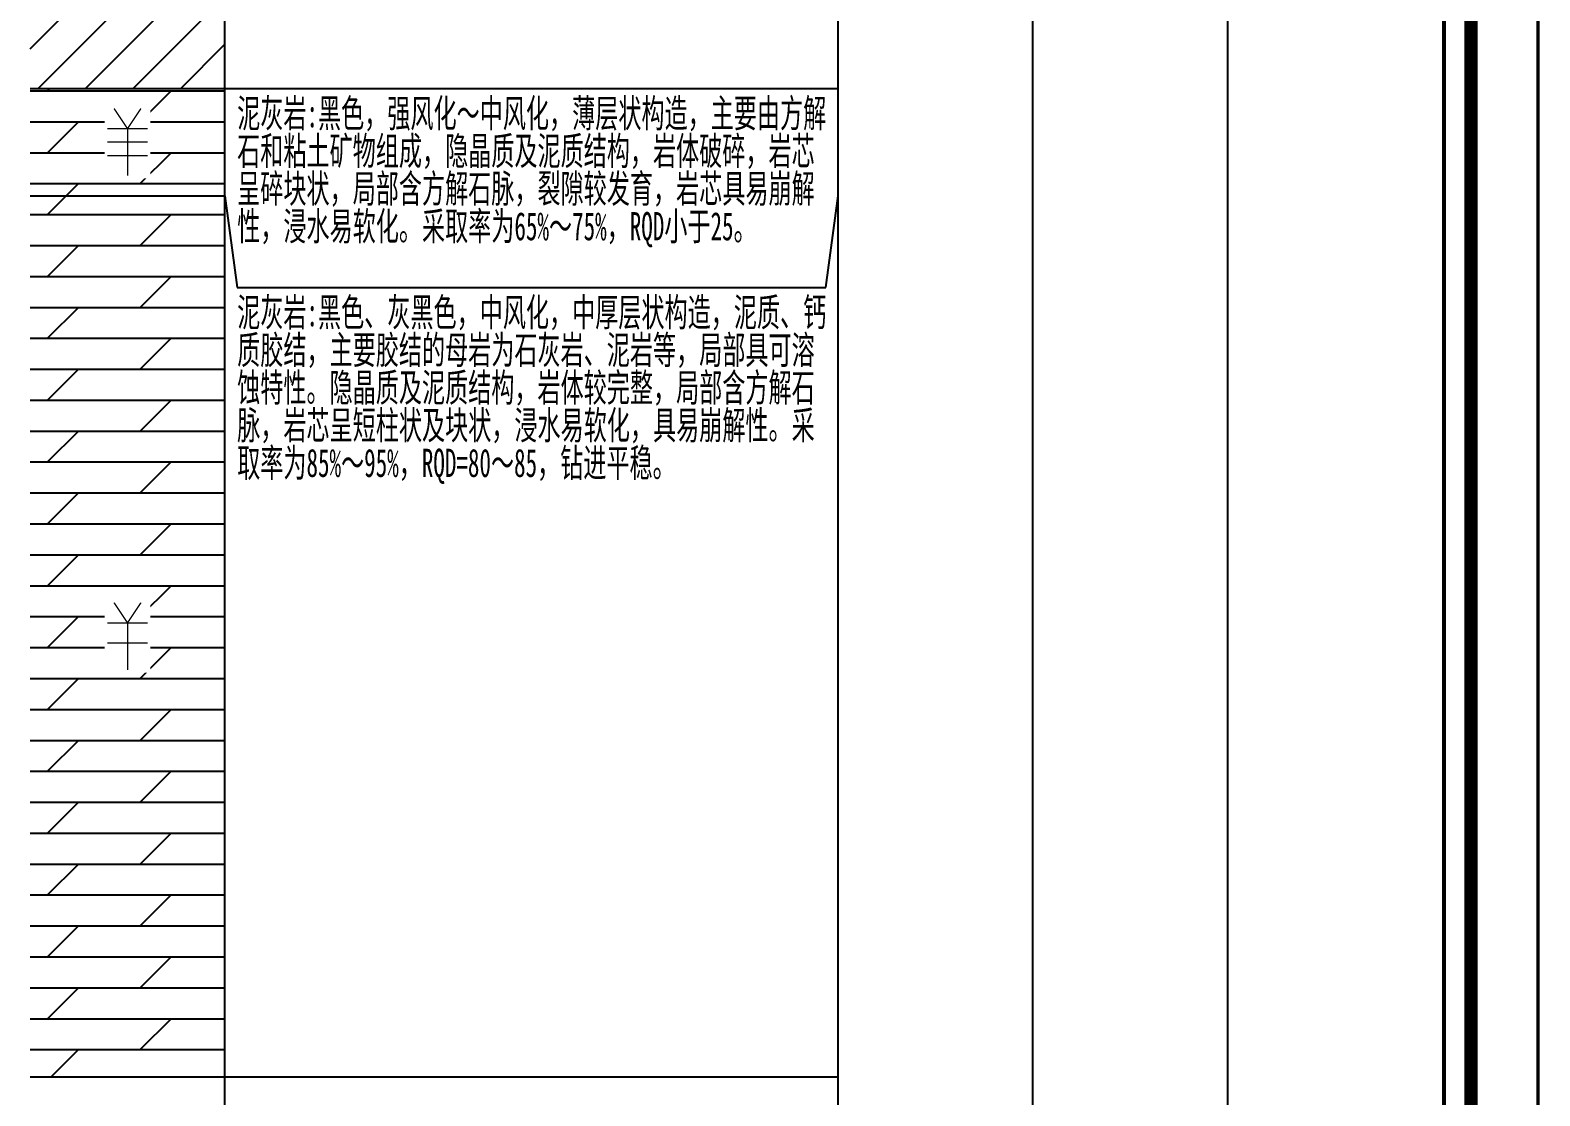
# Model space of a CAD drawing. Header units: millimetres. Extents: x 1264 to 9491, y 619 to 916.
# Drawn here: x 7374.8 to 7487.1, y 682 to 761.2 of the extents above; entities that cross this region are included whole.
import ezdxf

# ---------------------------------------------------------------- set-up
doc = ezdxf.new("R2010")
doc.units = ezdxf.units.MM
doc.styles.add('成果图表体', font='simfang_0.ttf', dxfattribs={"width": 0.6, "height": 2.1})
pattern_1 = [(0, (0, 0), (0, 2.3), []), (45, (0, 0), (4e-16, 4.5999997), [3.252691, -6.5053825])]

# ---------------------------------------------------------------- blocks, each defined once
blk = doc.blocks.new('FH_QIANG.dwg', base_point=(0, -0.19))
blk.add_wipeout([(-1.7, -2.89), (1.7, -2.89), (1.7, 2.51), (-1.7, 2.51)])
at = {"color": 7, "const_width": 0.1}
for points in [[(-1, 2.31), (0, 0.81), (1, 2.31)], [(-1.5, 0.81), (1.5, 0.81)], [(0, 0.81), (0, -2.69)], [(-1.5, -0.19), (1.5, -0.19)], [(-1.5, -1.19), (1.5, -1.19)]]:
    blk.add_lwpolyline(points, dxfattribs=at)
blk = doc.blocks.new('FH_ZHONG.dwg', base_point=(0, 0.03))
blk.add_wipeout([(-1.7, -2.67), (1.7, -2.67), (1.7, 2.73), (-1.7, 2.73)])
at = {"color": 7, "const_width": 0.1}
for points in [[(-1, 2.53), (0, 1.03), (1, 2.53)], [(-1.5, 1.03), (1.5, 1.03)], [(0, 1.03), (0, -2.47)], [(-1.5, -0.47), (1.5, -0.47)]]:
    blk.add_lwpolyline(points, dxfattribs=at)
blk = doc.blocks.new('柱状图图框模板-(昇龙标准).dwg27', base_point=(27, 229))
for points, const_width in [([(0, 0), (210, 0), (210, 297), (0, 297)], 0.25), ([(25, 5), (205, 5), (205, 292), (25, 292)], 1), ([(27, 265), (203, 265), (203, 17), (27, 17)], 0.3)]:
    blk.add_lwpolyline(points, close=True, dxfattribs=dict(const_width=const_width))

msp = doc.modelspace()

# ---------------------------------------------------------------- hatches: boundary and pattern name
at = {"linetype": 'Continuous'}
h = msp.add_hatch(dxfattribs=at)
h.set_pattern_fill('GKNXT', scale=0.5, style=0, pattern_type=2)
h.set_pattern_definition([(45, (0, 0), (-1.76776695, 1.76776695), [])])
h.paths.add_polyline_path([(7374.82, 756.89), (7389.31, 756.89), (7389.31, 777.89), (7374.82, 777.89)])
h = msp.add_hatch(dxfattribs=at)
h.set_pattern_fill('GKNHY1', scale=0.5, style=0, pattern_type=2)
h.set_pattern_definition(pattern_1)
h.paths.add_polyline_path([(7374.82, 748.89), (7389.31, 748.89), (7389.31, 756.89), (7374.82, 756.89)])
h = msp.add_hatch(dxfattribs=at)
h.set_pattern_fill('GKNHY1', scale=0.5, style=0, pattern_type=2)
h.set_pattern_definition(pattern_1)
h.paths.add_polyline_path([(7374.82, 683.39), (7389.31, 683.39), (7389.31, 748.89), (7374.82, 748.89)])

# ---------------------------------------------------------------- linework, layer by layer
at = {"color": 0}
for points in [[(7389.31, 635.89), (7389.31, 819.89)], [(7389.31, 635.89), (7389.31, 819.89)], [(7434.94, 635.89), (7434.94, 819.89)], [(7434.94, 635.89), (7434.94, 819.89)], [(7449.42, 635.89), (7449.42, 819.89)], [(7449.42, 635.89), (7449.42, 819.89)], [(7463.91, 635.89), (7463.91, 819.89)], [(7463.91, 635.89), (7463.91, 819.89)], [(7480, 635.89), (7480, 819.89)], [(7389.31, 756.89), (7389.31, 777.89)], [(7434.94, 756.89), (7434.94, 777.89)], [(7389.31, 756.89), (7434.94, 756.89)], [(7389.31, 748.89), (7389.31, 756.89)], [(7434.94, 748.89), (7434.94, 756.89)], [(7389.31, 748.89), (7390.22, 742.09)], [(7389.31, 683.39), (7389.31, 748.89)], [(7434.02, 742.09), (7434.94, 748.89)], [(7434.94, 683.39), (7434.94, 748.89)], [(7390.22, 742.09), (7434.02, 742.09)], [(7389.31, 683.39), (7434.94, 683.39)]]:
    msp.add_lwpolyline(points, dxfattribs=at)
at = {"color": 7, "flags": 128}
for points in [[(7374.82, 756.89), (7389.31, 756.89)], [(7374.82, 748.89), (7389.31, 748.89)], [(7374.82, 683.39), (7389.31, 683.39)]]:
    msp.add_lwpolyline(points, dxfattribs=at)

# ---------------------------------------------------------------- texts
at = {"color": 0, "char_height": 2.1, "width": 43.8045, "attachment_point": 1, "line_spacing_factor": 0.8, "style": '成果图表体'}
for s, insert in [('\\A1;泥灰岩:黑色，强风化～中风化，薄层状构造，主要由方解石和粘土矿物组成，隐晶质及泥质结构，岩体破碎，岩芯呈碎块状，局部含方解石脉，裂隙较发育，岩芯具易崩解性，浸水易软化。采取率为65%～75%，RQD小于25。', (7390.22, 756.09)), ('\\A1;泥灰岩:黑色、灰黑色，中风化，中厚层状构造，泥质、钙质胶结，主要胶结的母岩为石灰岩、泥岩等，局部具可溶蚀特性。隐晶质及泥质结构，岩体较完整，局部含方解石脉，岩芯呈短柱状及块状，浸水易软化，具易崩解性。采取率为85%～95%，RQD=80～85，钻进平稳。', (7390.22, 741.29))]:
    msp.add_mtext(s, dxfattribs=dict(at, insert=insert))

# ---------------------------------------------------------------- next in the draw order: block references
for name, p in [('FH_QIANG.dwg', (7382.06, 752.89)), ('FH_ZHONG.dwg', (7382.06, 716.14))]:
    msp.add_blockref(name, p)

# ---------------------------------------------------------------- next in the draw order: block references
msp.add_blockref('柱状图图框模板-(昇龙标准).dwg27', (7304, 847.89))

doc.saveas('drawing.dxf')
